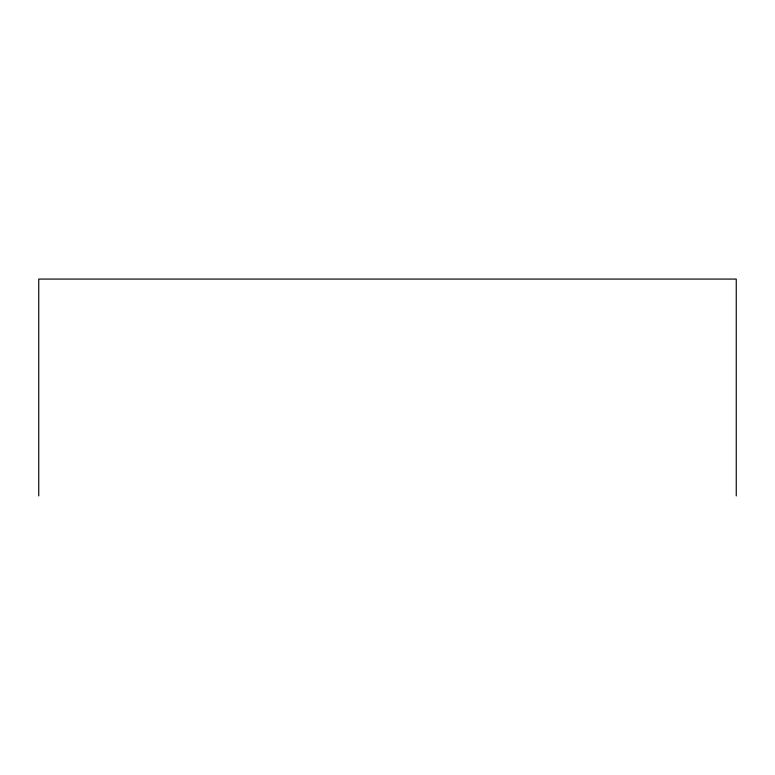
<?xml version="1.0" encoding="UTF-8"?>
<svg xmlns="http://www.w3.org/2000/svg" width="775" height="775" viewBox="0 0 775 775"><rect width="100%" height="100%" fill="white"/><g stroke="black" fill="none" stroke-linecap="round" stroke-linejoin="round"><path stroke-width="1.16" d="M736.25 495.923L736.25 279.077L38.75 279.077L38.75 495.923"/></g></svg>
